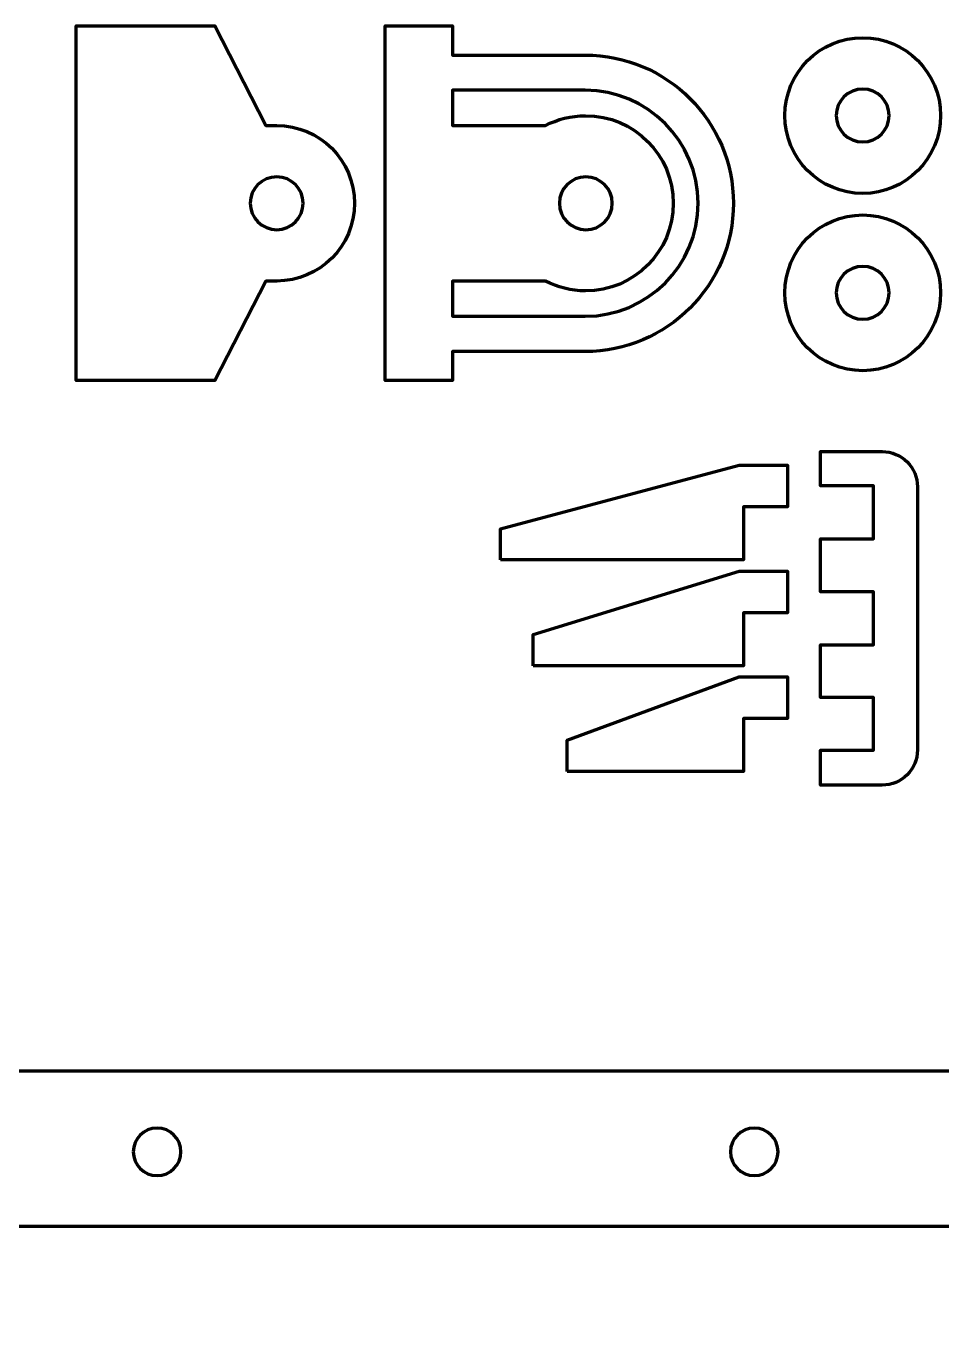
# Model space of a CAD drawing. Header units: inches. Extents: x 247 to 2765, y -1897 to -1110.
# Drawn here: x 1872 to 1923.9, y -1709.9 to -1636.1 of the extents above; entities that cross this region are included whole.
import ezdxf

# ---------------------------------------------------------------- set-up
doc = ezdxf.new("R2010")
doc.units = ezdxf.units.IN
doc.header["$MEASUREMENT"] = 0
doc.layers.add('Layer 1', color=7, linetype='Continuous')

msp = doc.modelspace()

# ---------------------------------------------------------------- linework, layer by layer
at = {"layer": 'Layer 1', "color": 18, "lineweight": 70, "true_color": 0x010101}
for points in [[(1898.853, -1666.411), (1898.853, -1664.642), (1912.384, -1661.048), (1915.124, -1661.048), (1915.124, -1663.411), (1912.628, -1663.411), (1912.628, -1666.411), (1898.853, -1666.411)], [(1900.705, -1672.411), (1900.705, -1670.641), (1912.384, -1667.048), (1915.124, -1667.048), (1915.124, -1669.411), (1912.628, -1669.411), (1912.628, -1672.411), (1900.705, -1672.411)], [(1902.628, -1678.411), (1902.628, -1676.642), (1912.384, -1673.048), (1915.124, -1673.048), (1915.124, -1675.411), (1912.628, -1675.411), (1912.628, -1678.411), (1902.628, -1678.411)]]:
    msp.add_lwpolyline(points, dxfattribs=at)
for points, knots in [([(1886.165, -1641.778), (1886.165, -1641.778), (1885.547, -1641.778), (1885.547, -1641.778), (1885.547, -1641.778), (1882.651, -1636.133), (1882.651, -1636.133), (1882.651, -1636.133), (1874.788, -1636.133), (1874.788, -1636.133), (1874.788, -1636.133), (1874.788, -1656.242), (1874.788, -1656.242), (1874.788, -1656.242), (1882.651, -1656.242), (1882.651, -1656.242), (1882.651, -1656.242), (1885.547, -1650.597), (1885.547, -1650.597), (1885.547, -1650.597), (1886.165, -1650.597), (1886.165, -1650.597), (1888.601, -1650.597), (1890.575, -1648.622), (1890.575, -1646.188), (1890.575, -1643.753), (1888.601, -1641.778), (1886.165, -1641.778)], [0, 0, 0, 0, 1, 1, 1, 2, 2, 2, 3, 3, 3, 4, 4, 4, 5, 5, 5, 6, 6, 6, 7, 7, 7, 8, 8, 8, 9, 9, 9, 9]), ([(1903.653, -1637.779), (1903.653, -1637.779), (1896.126, -1637.779), (1896.126, -1637.779), (1896.126, -1637.779), (1896.126, -1636.133), (1896.126, -1636.133), (1896.126, -1636.133), (1892.312, -1636.133), (1892.312, -1636.133), (1892.312, -1636.133), (1892.312, -1656.242), (1892.312, -1656.242), (1892.312, -1656.242), (1896.127, -1656.242), (1896.127, -1656.242), (1896.127, -1656.242), (1896.127, -1654.596), (1896.127, -1654.596), (1896.127, -1654.596), (1903.653, -1654.596), (1903.653, -1654.596), (1908.29, -1654.596), (1912.061, -1650.825), (1912.061, -1646.188), (1912.061, -1641.551), (1908.289, -1637.779), (1903.653, -1637.779)], [0, 0, 0, 0, 1, 1, 1, 2, 2, 2, 3, 3, 3, 4, 4, 4, 5, 5, 5, 6, 6, 6, 7, 7, 7, 8, 8, 8, 9, 9, 9, 9]), ([(1919.391, -1636.796), (1916.954, -1636.796), (1914.976, -1638.772), (1914.976, -1641.211), (1914.976, -1643.651), (1916.953, -1645.627), (1919.391, -1645.627), (1921.829, -1645.627), (1923.807, -1643.65), (1923.807, -1641.211), (1923.807, -1638.773), (1921.83, -1636.796), (1919.391, -1636.796)], [0, 0, 0, 0, 1, 1, 1, 2, 2, 2, 3, 3, 3, 4, 4, 4, 4]), ([(1903.653, -1652.596), (1903.653, -1652.596), (1896.126, -1652.596), (1896.126, -1652.596), (1896.126, -1652.596), (1896.126, -1650.597), (1896.126, -1650.597), (1896.126, -1650.597), (1901.399, -1650.597), (1901.399, -1650.597), (1902.083, -1650.952), (1902.858, -1651.156), (1903.682, -1651.156), (1906.426, -1651.156), (1908.65, -1648.931), (1908.65, -1646.188), (1908.65, -1643.445), (1906.426, -1641.219), (1903.682, -1641.219), (1902.858, -1641.219), (1902.084, -1641.423), (1901.399, -1641.778), (1901.399, -1641.778), (1896.126, -1641.778), (1896.126, -1641.778), (1896.126, -1641.778), (1896.126, -1639.779), (1896.126, -1639.779), (1896.126, -1639.779), (1903.653, -1639.779), (1903.653, -1639.779), (1907.186, -1639.779), (1910.061, -1642.653), (1910.061, -1646.188), (1910.061, -1649.722), (1907.186, -1652.596), (1903.653, -1652.596)], [0, 0, 0, 0, 1, 1, 1, 2, 2, 2, 3, 3, 3, 4, 4, 4, 5, 5, 5, 6, 6, 6, 7, 7, 7, 8, 8, 8, 9, 9, 9, 10, 10, 10, 11, 11, 11, 12, 12, 12, 12]), ([(1919.391, -1642.711), (1918.562, -1642.711), (1917.891, -1642.04), (1917.891, -1641.211), (1917.891, -1640.382), (1918.562, -1639.711), (1919.391, -1639.711), (1920.22, -1639.711), (1920.891, -1640.382), (1920.891, -1641.211), (1920.891, -1642.04), (1920.22, -1642.711), (1919.391, -1642.711)], [0, 0, 0, 0, 1, 1, 1, 2, 2, 2, 3, 3, 3, 4, 4, 4, 4]), ([(1886.165, -1647.687), (1885.336, -1647.687), (1884.665, -1647.017), (1884.665, -1646.187), (1884.665, -1645.358), (1885.337, -1644.687), (1886.165, -1644.687), (1886.995, -1644.687), (1887.665, -1645.358), (1887.665, -1646.187), (1887.665, -1647.017), (1886.995, -1647.687), (1886.165, -1647.687)], [0, 0, 0, 0, 1, 1, 1, 2, 2, 2, 3, 3, 3, 4, 4, 4, 4]), ([(1902.193, -1646.188), (1902.193, -1645.358), (1902.864, -1644.688), (1903.693, -1644.688), (1904.523, -1644.688), (1905.193, -1645.358), (1905.193, -1646.188), (1905.193, -1647.017), (1904.523, -1647.688), (1903.693, -1647.688), (1902.864, -1647.687), (1902.193, -1647.016), (1902.193, -1646.188)], [0, 0, 0, 0, 1, 1, 1, 2, 2, 2, 3, 3, 3, 4, 4, 4, 4]), ([(1919.391, -1646.85), (1916.954, -1646.85), (1914.976, -1648.827), (1914.976, -1651.266), (1914.976, -1653.705), (1916.953, -1655.682), (1919.391, -1655.682), (1921.829, -1655.682), (1923.807, -1653.704), (1923.807, -1651.266), (1923.807, -1648.828), (1921.83, -1646.85), (1919.391, -1646.85)], [0, 0, 0, 0, 1, 1, 1, 2, 2, 2, 3, 3, 3, 4, 4, 4, 4]), ([(1919.391, -1652.765), (1918.562, -1652.765), (1917.891, -1652.095), (1917.891, -1651.265), (1917.891, -1650.436), (1918.562, -1649.765), (1919.391, -1649.765), (1920.22, -1649.765), (1920.891, -1650.436), (1920.891, -1651.265), (1920.891, -1652.095), (1920.22, -1652.765), (1919.391, -1652.765)], [0, 0, 0, 0, 1, 1, 1, 2, 2, 2, 3, 3, 3, 4, 4, 4, 4]), ([(1920.496, -1679.187), (1921.601, -1679.187), (1922.496, -1678.292), (1922.496, -1677.188), (1922.496, -1677.188), (1922.496, -1662.271), (1922.496, -1662.271), (1922.496, -1661.165), (1921.601, -1660.27), (1920.496, -1660.27), (1920.496, -1660.27), (1916.999, -1660.27), (1916.999, -1660.27), (1916.999, -1660.27), (1916.999, -1662.209), (1916.999, -1662.209), (1916.999, -1662.209), (1919.999, -1662.209), (1919.999, -1662.209), (1919.999, -1662.209), (1919.999, -1665.209), (1919.999, -1665.209), (1919.999, -1665.209), (1916.999, -1665.209), (1916.999, -1665.209), (1916.999, -1665.209), (1916.999, -1668.23), (1916.999, -1668.23), (1916.999, -1668.23), (1919.999, -1668.23), (1919.999, -1668.23), (1919.999, -1668.23), (1919.999, -1671.23), (1919.999, -1671.23), (1919.999, -1671.23), (1916.999, -1671.23), (1916.999, -1671.23), (1916.999, -1671.23), (1916.999, -1674.21), (1916.999, -1674.21), (1916.999, -1674.21), (1919.999, -1674.21), (1919.999, -1674.21), (1919.999, -1674.21), (1919.999, -1677.21), (1919.999, -1677.21), (1919.999, -1677.21), (1916.999, -1677.21), (1916.999, -1677.21), (1916.999, -1677.21), (1916.999, -1679.188), (1916.999, -1679.188), (1916.999, -1679.188), (1920.496, -1679.187), (1920.496, -1679.187), (1920.496, -1679.187), (1920.496, -1679.187), (1920.496, -1679.187)], [0, 0, 0, 0, 1, 1, 1, 2, 2, 2, 3, 3, 3, 4, 4, 4, 5, 5, 5, 6, 6, 6, 7, 7, 7, 8, 8, 8, 9, 9, 9, 10, 10, 10, 11, 11, 11, 12, 12, 12, 13, 13, 13, 14, 14, 14, 15, 15, 15, 16, 16, 16, 17, 17, 17, 18, 18, 18, 19, 19, 19, 19]), ([(1852.539, -1699.806), (1852.539, -1702.241), (1854.515, -1704.216), (1856.949, -1704.216), (1856.949, -1704.216), (1860.486, -1704.216), (1860.486, -1704.216), (1860.486, -1704.216), (1860.464, -1709.86), (1860.464, -1709.86), (1860.464, -1709.86), (1868.326, -1709.86), (1868.326, -1709.86), (1868.326, -1709.86), (1868.326, -1704.216), (1868.326, -1704.216), (1868.326, -1704.216), (1933.634, -1704.216), (1933.634, -1704.216), (1933.634, -1704.216), (1933.634, -1695.396), (1933.634, -1695.396), (1933.634, -1695.396), (1868.326, -1695.396), (1868.326, -1695.396), (1868.326, -1695.396), (1868.326, -1691.662), (1868.326, -1691.662), (1868.326, -1691.662), (1868.326, -1689.752), (1868.326, -1689.752), (1868.326, -1689.752), (1860.464, -1689.752), (1860.464, -1689.752), (1860.464, -1689.752), (1860.486, -1695.396), (1860.486, -1695.396), (1860.486, -1695.396), (1856.949, -1695.396), (1856.949, -1695.396), (1854.514, -1695.396), (1852.539, -1697.371), (1852.539, -1699.806)], [0, 0, 0, 0, 1, 1, 1, 2, 2, 2, 3, 3, 3, 4, 4, 4, 5, 5, 5, 6, 6, 6, 7, 7, 7, 8, 8, 8, 9, 9, 9, 10, 10, 10, 11, 11, 11, 12, 12, 12, 13, 13, 13, 14, 14, 14, 14]), ([(1878.034, -1699.982), (1878.034, -1699.237), (1878.639, -1698.633), (1879.384, -1698.633), (1880.129, -1698.633), (1880.734, -1699.237), (1880.734, -1699.982), (1880.734, -1700.728), (1880.129, -1701.332), (1879.384, -1701.332), (1878.638, -1701.332), (1878.034, -1700.728), (1878.034, -1699.982)], [0, 0, 0, 0, 1, 1, 1, 2, 2, 2, 3, 3, 3, 4, 4, 4, 4]), ([(1911.894, -1699.982), (1911.894, -1699.237), (1912.5, -1698.633), (1913.244, -1698.633), (1913.99, -1698.633), (1914.595, -1699.237), (1914.595, -1699.982), (1914.595, -1700.728), (1913.99, -1701.332), (1913.244, -1701.332), (1912.5, -1701.332), (1911.894, -1700.728), (1911.894, -1699.982)], [0, 0, 0, 0, 1, 1, 1, 2, 2, 2, 3, 3, 3, 4, 4, 4, 4])]:
    msp.add_open_spline(points, degree=3, knots=knots, dxfattribs=at)

doc.saveas('drawing.dxf')
